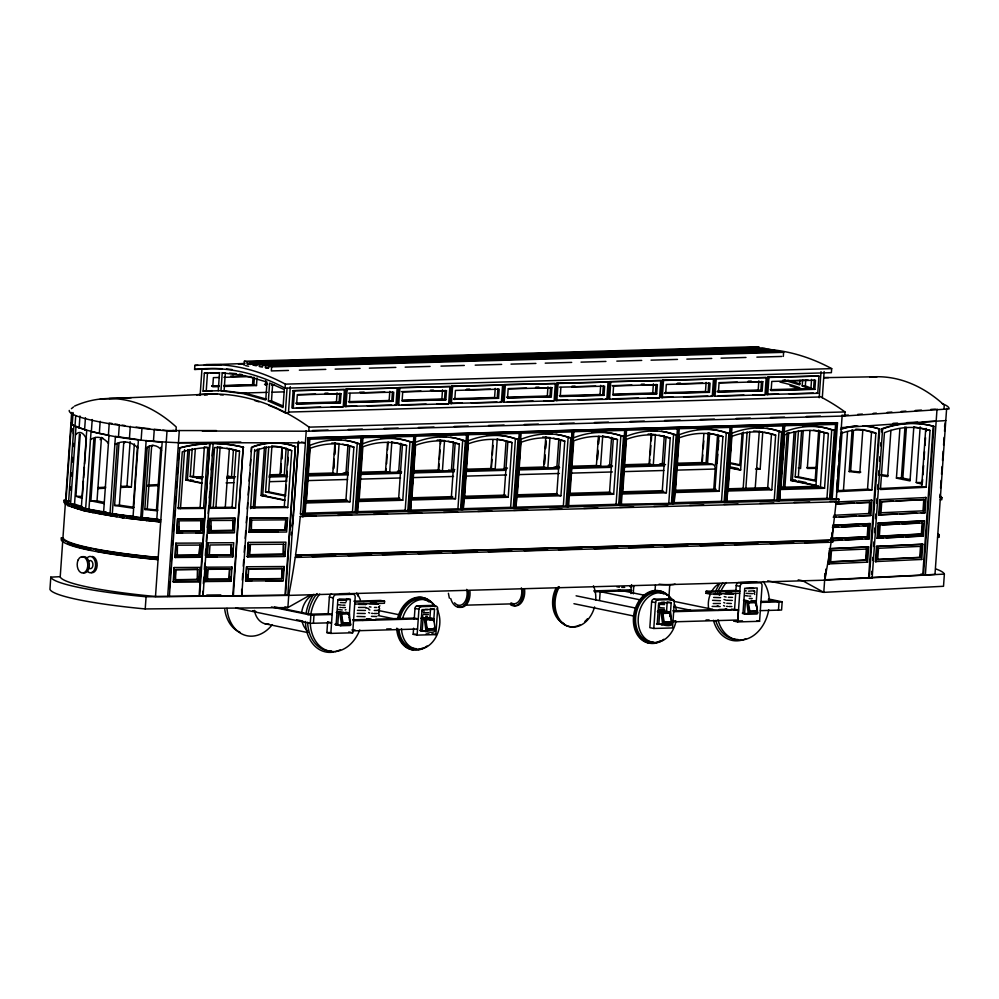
<?xml version="1.0" encoding="UTF-8"?>
<svg xmlns="http://www.w3.org/2000/svg" width="999" height="999" viewBox="0 0 999 999"><rect width="100%" height="100%" fill="white"/><g stroke="black" fill="none" stroke-linecap="round" stroke-linejoin="round"><path stroke-width="1.5" d="M349.762 622.102L349.213 622.989L342.357 622.976L341.159 614.397L342.245 613.985L341.596 614.885L343.007 622.789L349.862 622.789L350.399 621.778M748.463 603.408L749.013 602.522L755.868 602.522L757.279 610.426L756.618 611.326L749.874 611.301L748.476 603.533L747.826 603.721L749.225 611.5L756.605 610.876M60.127 576.673L50.799 577.147L49.95 589.323A121.391 13.949 4 0 0 145.217 608.94L287.887 607.579L310.602 594.78M61.389 537.849A121.391 13.949 4 0 0 156.668 557.467L158.229 557.43A121.391 13.949 4 0 1 62.949 537.812L61.389 537.849L61.251 539.885A121.391 13.949 4 0 0 156.518 559.502L158.079 559.452A121.391 13.949 4 0 1 134.515 556.942M64.011 500.299L68.057 503.596L72.203 505.332L92.42 510.651L122.515 515.696L160.851 519.88A121.391 13.949 4 0 1 65.572 500.249L64.011 500.299L63.874 502.335L67.92 505.631L84.303 510.914L122.377 517.732L160.714 521.903A121.391 13.949 4 0 1 126.798 518.069M65.185 503.946L65.322 501.91M71.666 412.462L70.929 423.126L72.228 424.737L86.726 430.469L81.331 507.604L83.716 507.617M62.7 541.383L60.215 576.873A121.391 13.949 4 0 0 155.494 596.503L167.745 596.453M62.949 537.812L65.434 502.285M65.572 500.249L70.966 423.114M65.996 500.761L71.391 423.638L73.914 425.736L68.519 502.872L65.996 500.761L69.418 500.974M72.228 424.737L73.089 412.55M67.92 505.631L68.057 503.596M70.18 490.084L70.392 486.975M71.154 476.098L71.379 472.989M72.14 462.1L72.465 457.442M73.227 446.553L73.439 443.444M75.712 415.759L74.975 426.423C108.029 437.874 143.731 441.271 178.496 442.707M81.331 507.604L70.592 503.958L75.986 426.823M72.053 507.367L72.203 505.332M79.108 428.159L79.957 415.971M82.318 506.73L74.538 504.095L79.433 434.128M81.743 498.226L75.912 496.241L80.232 434.39M77.535 509.14L77.685 507.105M84.59 429.932L85.439 417.744M83.404 481.006L82.33 496.466L75.912 496.241M83.616 477.909L84.378 467.082M84.59 463.998L86.438 437.699M84.303 510.914L84.453 508.891M85.652 508.741L91.046 431.605L108.991 435.302L103.596 512.437L85.652 508.741L106.418 512.287L103.596 512.437M91.359 431.705L92.208 419.53M88.973 508.716L93.869 438.748M104.171 503.596L90.884 500.874L95.317 437.462M92.27 512.687L92.42 510.651M99.326 433.479L100.175 421.303M103.434 502.235L97.028 500.824L101.461 437.412M101.349 514.423L101.498 512.4M108.404 435.214L109.253 423.039L112.138 423.526M110.027 513.511L115.422 436.388L138.436 439.685L133.042 516.82L110.027 513.511L134.378 516.595L133.042 516.82M111.426 516.108L111.563 514.085M112.338 513.349L117.233 443.381M118.481 436.9L119.331 424.725M137.487 446.353L133.167 508.216L114.598 505.482L118.931 443.618M114.598 505.482L119.38 505.132L123.814 441.733M122.377 517.732L122.515 515.696M129.433 438.524L130.282 426.336M120.916 486.438L126.998 486.138L130.107 441.595M120.717 487.462L131.369 486.938L134.365 443.918M134.078 519.255L134.216 517.22M141.134 440.047L141.983 427.859M140.759 517.744L146.154 440.609L162.163 442.332L156.781 519.468L140.759 517.744L157.78 519.068L156.781 519.468M142.308 517.42L147.203 447.452M160.839 447.34L156.406 510.751L144.818 509.502L149.251 446.103M146.378 520.666L146.528 518.631M144.818 509.502L147.24 508.991L151.673 445.579M153.434 441.458L154.283 429.283L159.952 429.845M145.217 608.94L146.079 596.765A121.391 13.949 4 0 1 50.799 577.147M156.518 559.502L156.668 557.467M159.141 521.953L159.291 519.917M155.494 596.503L167.045 430.569L216.458 430.569M69.256 410.427A118.257 13.586 4 0 0 169.505 431.068L175.961 431.044L176.236 426.985A198.701 128.446 88.4 0 0 74.613 406.056M179.308 430.532L167.695 596.453L287.824 595.204L298.576 441.458M169.343 588.573L169.78 582.392M170.317 574.662L170.754 568.481M171.291 560.751L171.728 554.557M172.377 545.292L172.702 540.646M173.339 531.368L173.776 525.187M174.313 517.457L174.75 511.276M175.287 503.546L175.724 497.365M176.373 488.086L176.798 481.905M177.347 474.163L177.772 467.982M178.322 460.252L178.746 454.07M169.38 596.44L179.758 448.027A186.913 152.148 -76.7 0 1 206.656 443.806M173.189 581.743L174.176 567.532L200.012 567.407L199.026 581.618L173.189 581.743L199.026 581.618M174.887 557.38L175.886 543.169L201.723 543.044L200.724 557.255L174.887 557.38L200.724 557.255M176.598 533.029L177.585 518.818L203.421 518.693L202.435 532.892L176.598 533.029L182.542 532.966M173.764 581.88L174.176 567.532M175.474 557.517L175.886 543.169M177.173 533.154L177.585 518.818M175.312 575.337L175.724 569.542L197.615 569.318L197.477 579.595L175.587 579.832L175.724 569.542M200.886 530.881L201.024 520.604L200.886 530.881L178.996 531.118L178.721 526.623M180.494 508.616L184.615 449.687M178.996 531.118L179.133 520.829L201.598 520.741M202.06 483.354L185.764 479.995L187.924 449.562M205.482 369.118L194.593 369.43L194.867 365.372L244.817 363.461M189.51 449.525L187.387 479.97L202.173 483.017M201.636 478.783L190.247 476.436L192.22 448.676M201.91 478.109L193.369 476.348L195.342 448.588M200.125 395.429L201.948 369.243L210.652 368.681A345.267 223.202 88.4 0 1 222.165 368.743M212.238 390.646L203.097 391.171L204.345 373.176L219.593 372.689M206.219 391.084L207.505 372.677M205.507 447.04L207.804 447.589L203.559 508.404L200.1 507.579L204.358 446.765M197.477 579.595L197.615 569.318M199.188 555.244L199.9 545.092L199.188 555.244L177.298 555.469L177.422 545.179L199.9 545.092M198.451 581.48L198.739 577.21M200.349 554.27L200.749 548.588M202.248 527.072L202.747 519.967M199.113 595.991L209.778 443.544L199.688 596.128M202.809 591.283L203.059 596.091L213.137 443.519M203.346 583.516L203.784 577.285M204.333 569.505L204.77 563.286M205.307 555.506L205.744 549.288M206.293 541.508L206.718 535.289M207.268 527.509L207.705 521.291M208.242 513.511L208.791 505.731M209.328 497.952L209.765 491.733M210.314 483.953L210.752 477.734M211.288 469.955L211.726 463.736M212.275 455.956L212.7 449.737M218.257 390.784L219.518 372.789L210.364 372.739M205.182 581.406L206.169 567.195L232.005 567.07L231.019 581.281L205.182 581.406L231.019 581.281M206.88 557.042L207.879 542.844L233.716 542.719L232.717 556.918L206.88 557.042L217.282 556.942M208.591 532.692L209.578 518.481L234.84 518.219L234.428 532.567L208.591 532.692L234.428 532.567M205.757 581.543L206.169 567.195M207.467 557.18L207.879 542.844M209.166 532.829L209.578 518.481M207.305 575.012L207.717 569.205L229.608 568.98L229.47 579.27L207.005 579.358L229.47 579.27M232.879 530.556L233.017 520.267L232.879 530.556L210.989 530.781L210.714 526.298M207.58 579.495L207.717 569.205M210.989 530.781L211.126 520.491L233.591 520.404M220.966 390.834L222.228 372.839L225.349 372.752L224.088 390.746L220.966 390.834L243.594 393.693L265.746 400.025L267.008 382.03L244.855 375.699L222.228 372.839M213.237 507.504L217.457 447.115M215.896 507.792L220.13 447.14M225.262 507.529L229.395 448.439M233.441 449.525L231.531 476.86L227.347 475.999M236.064 450.424L239.523 451.236L235.552 508.066L232.093 507.255L236.064 450.424A150.037 122.14 -76.7 0 0 226.785 448.264M228.896 579.133L229.608 568.98M231.181 554.907L231.306 544.617L231.181 554.907L209.291 555.132L210.002 544.992L231.893 544.755M244.093 365.322L244.38 361.263L756.368 346.728L759.377 347.34L247.39 361.875L244.38 361.263M230.432 581.143L230.732 576.885M231.231 569.78L232.005 567.07M232.742 548.264L232.717 556.918M234.241 526.748L234.84 518.219M256.493 364.348L247.252 363.911L247.39 361.875M232.792 595.641L243.169 447.227A186.913 152.148 -76.7 0 0 216.82 443.556M233.366 595.779L243.169 447.227M250.274 364.535L250.412 362.5L762.399 347.964L765.409 348.589L765.271 350.612M256.443 363.748L259.565 364.385L771.553 349.85L768.431 349.213L256.443 363.748L256.306 365.771L253.284 365.147L253.434 363.124L250.412 362.5M257.03 377.922L256.493 385.527L252.535 384.715L253.072 377.098M254.395 377.372L253.858 384.99L223.689 385.839M241.646 589.373L241.783 595.691L251.586 447.127L251.261 451.773M242.295 580.094L242.72 573.913M243.257 566.171L243.694 559.989M244.231 552.26L244.668 546.078M245.205 538.349L245.754 530.619M246.291 522.889L246.728 516.708M247.265 508.978L247.69 502.784M248.239 495.054L248.776 487.325M249.213 481.143L249.75 473.414M250.287 465.684L250.724 459.503M262.575 365.01L265.597 365.634L777.584 351.099L774.562 350.474L262.575 365.01L262.437 367.033L259.428 366.421L259.565 364.385M245.592 580.981L246.591 566.77L284.203 566.533L283.216 580.731L245.592 580.981L251.76 580.918M247.29 556.63L248.289 542.42L285.914 542.17L284.915 556.381L247.29 556.63L284.915 556.381M249.001 532.267L249.987 518.056L287.612 517.819L286.626 532.017L249.001 532.267L278.321 531.967M250.574 508.628L254.708 449.538M246.166 581.118L246.591 566.77M247.877 556.768L248.289 542.42M249.575 532.405L249.987 518.056M282.38 568.581L248.127 568.793L282.38 568.581L281.668 578.721L248.002 579.07L247.727 574.587M249.226 553.134L249.725 545.879M251.236 524.425L251.536 520.079L285.789 519.855L285.077 530.007L251.398 530.357L251.536 520.079M248.002 579.07L248.701 568.931M283.379 554.37L283.504 544.08L283.379 554.37L249.7 554.72L250.412 544.567M253.296 507.892L257.417 449.063M254.857 507.854L258.978 449.013M783.328 356.393L783.616 352.335L780.594 351.71L268.619 366.246L268.469 368.281L265.459 367.657L265.597 365.634M265.472 385.277L265.796 380.706M284.79 500.399L261.076 495.504L264.473 446.79M268.356 401.049L269.618 383.054L284.29 389.573L283.042 407.567L268.356 401.049L271.478 400.961L283.404 406.106M268.619 366.246L271.628 366.87L271.341 370.929L288.461 370.442M284.865 500.049L262.687 495.479L266.096 446.765M271.478 400.961L272.627 384.465M285.477 496.053L265.559 491.945L268.731 447.215M285.751 495.379L268.681 491.858L271.965 445.579M286.164 448.027L284.253 475.362L280.07 474.5L281.98 447.165M280.607 473.139L281.268 463.811M281.593 459.14L282.242 449.812M280.731 472.989L281.169 466.77M281.706 459.003L282.255 451.236M290.284 386.7L288.461 412.812L285.339 412.899L287.05 388.324M288.261 449.875L291.72 450.699L287.749 507.529L284.29 506.705L288.261 449.875A64.011 52.11 -76.7 0 0 279.37 446.928M285.589 494.505L286.238 485.252M286.563 480.619L287.2 471.366M287.637 465.197L288.174 457.48M293.132 390.671L291.92 407.929L293.244 408.191L343.231 406.78L344.43 389.523L293.132 390.671L344.43 389.523M281.668 578.721L281.805 568.443M285.077 530.007L285.789 519.855M293.244 408.191L294.443 390.946M283.229 572.077L284.203 566.533M284.34 556.243L284.64 551.985M286.238 529.045L286.638 523.364M284.99 595.092L295.367 446.678A88.586 72.115 -76.7 0 0 273.763 442.844M285.564 595.229L295.367 446.678M298.426 441.508L293.294 515.009A590.234 381.568 88.4 0 1 292.17 525.711M295.554 555.107L832.766 540.159L832.617 542.195L296.715 557.405L296.865 555.369L295.554 555.107L296.328 549.662A589.31 380.969 88.4 0 0 300.274 516.446L315.846 515.996M300.274 516.446L838.785 501.76L838.973 499.225L303.059 514.448L300.424 513.898L306.243 430.681M831.018 498.988L836.238 424.4L835.576 424.263L830.369 498.851L832.192 498.963L837.512 422.839L836.862 422.702L308.092 437.712L302.772 513.836L304.608 513.936L309.815 439.348L309.166 439.21L361.763 437.862L356.543 512.462L357.717 512.425L362.937 437.837L362.275 437.699L414.485 436.376L409.265 510.964L410.439 510.926L415.646 436.338L414.997 436.201L467.207 434.877L461.988 509.465L463.161 509.44L468.369 434.84L467.719 434.702L519.917 433.379L514.71 507.967L515.884 507.942L521.091 433.341M202.322 431.044L308.778 431.206L309.053 427.147A345.267 223.202 88.4 0 0 196.628 394.88M302.884 516.982L303.059 514.448M303.434 513.973L308.753 437.849L308.092 437.712M304.595 504.47L303.946 513.798L304.608 513.936M305.244 495.154L305.569 490.484M306.231 481.168L306.556 476.498M307.205 467.182L307.53 462.512M308.179 453.196L308.504 448.526M300.424 513.898L305.12 513.761L309.902 445.342A116.895 88.174 -78.4 0 1 359.89 443.918L355.107 512.35L356.543 512.462M327.622 621.94L331.581 622.752L310.289 623.351L310.864 615.109L271.403 606.98M313.411 623.264L313.998 615.022L274.525 606.893M324.625 393.831L341.021 393.668L340.384 402.809L336.438 401.998L337.075 392.857M339.098 443.494L336.975 473.876L332.792 473.014L334.915 442.632M333.554 468.531L334.203 459.203M334.528 454.533L335.177 445.204M333.666 468.381L334.215 460.614M334.653 454.395L335.189 446.628M339.71 393.406L339.073 402.535L296.84 403.733M340.509 593.718L349.101 593.468L353.059 594.28A3.072 2.323 -78.4 0 1 355.182 597.265L352.697 632.779L330.831 633.403L326.885 632.592L327.635 621.778M328.172 614.06L329.358 597.065A3.072 2.323 -78.4 0 1 331.618 593.993M344.643 406.431L345.854 389.173L397.152 388.024L395.941 405.282L344.643 406.431L356.755 406.081M345.954 406.705L347.165 389.448L345.854 389.173M330.831 633.403L333.316 597.889A3.072 2.323 -78.4 0 1 335.876 594.78L353.059 594.28M350.012 393.419L349.363 402.547L393.107 401.311L393.743 392.182L348.688 393.144M347.977 444.755L345.954 473.613L343.169 473.039M349.7 446.203L345.879 500.886L350.05 501.748L353.883 447.065L349.7 446.203A108.978 82.193 -78.4 0 0 342.657 444.305M337.724 625.124L338.586 612.949L347.952 612.687M346.191 601.598L346.403 598.613M355.107 512.35L352.472 511.8L357.255 443.381A116.895 88.174 -78.4 0 0 345.13 440.247M355.881 512.325L361.101 437.737L361.763 437.862M349.101 617.332L350.362 599.425L347.727 598.888M357.167 510.739L357.492 506.081M358.142 496.753L358.579 490.534M359.116 482.767L359.553 476.548M360.102 468.781L360.539 462.562M361.188 453.234L361.513 448.576M393.107 401.311L389.16 400.499L389.797 391.358M391.82 441.995L389.697 472.377L385.514 471.516L387.537 442.657M385.951 471.703L386.163 468.593M386.613 463.773L387.137 454.595M387.587 449.787L388.136 442.02M392.432 391.908L391.795 401.036L349.563 402.235M398.564 387.674L397.365 404.932L398.676 405.207L448.663 403.783L449.875 386.526L398.564 387.674L449.875 386.526M353.871 601.186L380.619 600.424L384.578 601.236L384.428 603.271L354.707 604.12M398.676 405.207L399.887 387.949M398.676 472.115L400.699 443.256M402.422 444.705L398.601 499.388L402.772 500.249L406.593 445.566L402.422 444.705A108.978 82.193 -78.4 0 0 391.783 442.17M462.5 509.303L460.551 509.353L465.334 440.934A116.895 88.174 -78.4 0 0 415.347 442.345L410.564 510.776L407.829 510.851L405.194 510.314L409.977 441.883A116.895 88.174 -78.4 0 0 390.921 438.012M407.829 510.851L412.612 442.42L409.977 441.883M410.102 506.131L410.427 501.473M411.076 492.145L411.413 487.487M412.063 478.159L412.5 471.94M413.037 464.173L413.474 457.954M414.123 448.638L414.448 443.968M414.235 619.08L414.985 608.428A2.56 1.936 -78.4 0 1 417.107 605.831L431.955 605.419L435.901 606.231A2.56 1.936 -78.4 0 1 437.674 608.716L435.864 634.59L417.12 635.127L413.174 634.303L413.598 628.221M417.12 635.127L418.931 609.24A2.56 1.936 -78.4 0 1 421.066 606.655L435.901 606.231M422.177 630.943L423.027 618.768L432.405 618.506M431.58 390.796L446.466 390.684L445.829 399.812L441.87 399.001L442.52 389.86M444.543 440.497L442.42 470.879L438.236 470.017L440.359 439.635M438.661 470.204L439.098 463.986M439.423 459.315L440.084 449.987M440.522 443.768L440.859 440.522M445.154 390.409L444.505 399.538L402.285 400.736M429.82 619.155L430.569 608.491M433.666 621.49L434.515 609.303L431.88 608.766M450.087 403.434L451.286 386.188L502.597 385.04L501.386 402.285L450.087 403.434L462.2 403.097M451.398 403.708L452.609 386.451L451.286 386.188M454.807 399.563L455.444 390.422L499.188 389.185L498.551 398.314L453.496 399.288L497.227 398.052L497.877 388.911M453.421 441.77L451.398 470.616L448.613 470.042M455.144 443.219L451.311 497.889L455.494 498.751L459.315 444.08L455.144 443.219A108.978 82.193 -78.4 0 0 448.089 441.308M460.551 509.353L457.917 508.816L462.699 440.384A116.895 88.174 -78.4 0 0 450.574 437.262M463.037 501.523L463.474 495.317M464.023 487.537L464.46 481.331M464.997 473.551L465.434 467.345M466.083 458.017L466.408 453.359M467.057 444.031L467.395 439.373M463.274 509.278L468.069 440.846A116.895 88.174 -78.4 0 1 518.056 439.435L513.261 507.854L515.996 507.779L520.791 439.348A116.895 88.174 -78.4 0 1 570.779 437.937L565.983 506.356L567.432 506.468L568.606 506.443L573.813 431.843L573.151 431.705L572.939 434.815M498.551 398.314L494.592 397.502L495.242 388.374M497.265 438.998L495.142 469.38L490.959 468.519L492.969 439.66M491.383 468.706L492.045 459.378M492.37 454.707L493.019 445.379M504.008 384.69L502.809 401.935L504.12 402.21L554.108 400.786L555.319 383.541L504.008 384.69L555.319 383.541M504.12 402.21L505.332 384.952M504.12 469.13L506.031 441.783M507.867 441.72L504.033 496.391L508.216 497.252L512.037 442.582L507.867 441.72A108.978 82.193 -78.4 0 0 497.227 439.173M513.261 507.854L510.639 507.317L515.422 438.886A116.895 88.174 -78.4 0 0 496.353 435.027M515.984 496.928L516.308 492.257M516.958 482.942L517.395 476.723M517.932 468.956L518.369 462.737M519.018 453.409L519.355 448.751M520.004 439.423L520.329 434.765M535.514 387.849L551.91 387.687L551.273 396.815L547.315 396.004L547.952 386.875M549.987 437.512L547.852 467.882L543.681 467.02L545.804 436.65M544.33 464.098L544.979 454.77M545.417 448.551L545.953 440.771M544.455 463.948L544.992 456.181M545.541 448.414L545.966 442.195M550.586 387.412L549.949 396.553L507.717 397.752M555.531 400.437L556.73 383.191L608.041 382.043L606.83 399.3L555.531 400.437L567.644 400.099M556.843 400.711L558.054 383.466L556.73 383.191M560.889 387.437L560.252 396.566L603.995 395.329L604.632 386.188L559.577 387.162M558.853 438.773L556.843 467.632L554.058 467.057M560.576 440.222L556.755 494.892L560.938 495.754L564.76 441.083L560.576 440.222A108.978 82.193 -78.4 0 0 553.533 438.311M565.983 506.356L563.349 505.819L568.144 437.387A116.895 88.174 -78.4 0 0 556.018 434.265M566.77 506.343L571.99 431.743L572.639 431.88L567.432 506.468M568.606 506.443L567.944 506.306L568.269 501.648M568.918 492.32L569.243 487.662M569.892 478.334L570.229 473.676M570.879 464.348L571.316 458.129M571.965 448.801L572.29 444.143M603.995 395.329L600.037 394.505L600.674 385.377M602.709 436.014L600.574 466.383L596.403 465.522L598.413 436.663M597.265 459.49L597.914 450.162M598.351 443.943L598.901 436.163M597.39 459.34L597.926 451.573M598.476 443.806L598.913 437.587M603.309 385.914L602.672 395.055L560.439 396.253M609.452 381.693L608.254 398.951L609.565 399.213L659.552 397.802L660.764 380.544L609.452 381.693L660.764 380.544M609.565 399.213L610.776 381.968M631.905 385.102L612.3 385.664L613.611 385.939L612.974 395.067L656.718 393.831L657.354 384.69L642.457 384.802M599.562 600.337L600.174 591.633L640.933 600.024M609.565 466.133L611.575 437.275M613.299 438.723L609.477 493.406L613.661 494.255L617.482 439.585L613.299 438.723A108.978 82.193 -78.4 0 0 602.672 436.176M673.388 503.309L616.071 504.32L620.866 435.901A116.895 88.174 -78.4 0 0 601.798 432.03M618.706 504.87L623.501 436.438L620.866 435.901M620.154 504.982L625.362 430.382L624.712 430.244L619.492 504.845L620.154 504.982L621.316 504.945L626.535 430.344L625.874 430.219L678.084 428.883L672.876 503.484L674.038 503.446L679.258 428.858L678.596 428.721L730.806 427.385L725.599 501.985L726.76 501.948L731.98 427.36M621.316 495.479L620.666 504.807L621.316 504.945M621.853 487.712L622.29 481.493M622.839 473.726L623.276 467.507M623.925 458.191L624.25 453.521M624.899 444.205L625.224 439.535M656.718 393.831L652.759 393.007L653.396 383.878M655.419 434.515L653.296 464.885L649.125 464.023L651.248 433.653M649.437 465.771L649.874 459.552M650.324 454.745L650.861 445.554M651.311 440.759L651.735 434.54M656.031 384.415L655.394 393.556L613.161 394.755M660.976 397.452L662.175 380.194L713.486 379.046L712.275 396.303L660.976 397.452L673.089 397.103M662.287 397.714L663.498 380.469L662.175 380.194M665.696 393.569L666.333 384.44L710.077 383.191L709.44 392.332L664.372 393.306L708.116 392.058L708.753 382.929M651.635 601.785L649.825 627.659L653.783 628.471L672.527 627.946L674.337 602.06A2.56 1.936 -78.4 0 0 672.552 599.575L668.606 598.763L653.771 599.188A2.56 1.936 -78.4 0 0 651.635 601.785L655.594 602.597A2.56 1.936 -78.4 0 1 657.717 599.999L672.552 599.575M664.298 435.776L662.287 464.635L659.49 464.06M654.994 591.146L655.431 585.064M666.021 437.225L662.2 491.908L666.383 492.769L670.204 438.086L666.021 437.225A108.978 82.193 -78.4 0 0 658.978 435.327M653.783 628.471L655.594 602.597M658.828 624.3L659.677 612.125L669.055 611.85M668.793 502.822L673.576 434.403A116.895 88.174 -78.4 0 0 661.45 431.268M671.428 503.371L676.211 434.94L673.576 434.403M673.813 497.09L674.15 492.432M674.8 483.104L675.237 476.898M675.774 469.118L676.211 462.912M676.86 453.583L677.185 448.926M677.834 439.597L678.171 434.94M666.47 612.499L667.22 601.848L671.178 602.659L670.217 616.358M674.163 503.284L678.945 434.865A116.895 88.174 -78.4 0 1 728.933 433.441L724.15 501.873L726.885 501.798L731.668 433.366A116.895 88.174 -78.4 0 1 781.655 431.943L776.872 500.374L778.308 500.487L779.482 500.449L784.702 425.861L784.04 425.724L783.716 430.382M668.831 598.364L669.78 584.665M709.44 392.332L705.481 391.521L706.118 382.38M708.141 433.017L706.018 463.399L701.847 462.537L703.858 433.678M702.272 462.724L702.821 454.945M703.259 448.726L703.796 440.946M707.479 463.773L709.652 433.141M714.897 378.696L713.686 395.954L715.009 396.228L764.997 394.805L766.208 377.547L714.897 378.696L766.208 377.547M715.009 396.228L716.221 378.971M739.697 593.256L709.977 594.093L706.018 593.281L706.168 591.258L735.888 590.409L739.847 591.221L710.114 592.07L706.168 591.258M715.421 464.96L717.582 434.528M713.761 489.722L715.209 469.031A4.096 2.647 88.4 0 0 712.849 464.435L707.579 463.349L676.423 464.235M718.743 435.726L714.922 490.409L719.105 491.271L722.926 436.588L718.743 435.726A108.978 82.193 -78.4 0 0 708.104 433.191M717.145 463.411L717.781 454.27M718.106 449.712L718.743 440.571M709.977 594.093L710.114 592.07M724.15 501.873L721.515 501.323L726.298 432.904A116.895 88.174 -78.4 0 0 707.242 429.033M726.76 492.495L727.197 486.276M727.734 478.509L728.171 472.29M728.82 462.962L729.145 458.304M729.794 448.976L730.132 444.318M730.781 434.99L731.106 430.332M742.095 433.104L739.822 465.509L729.869 463.449M743.306 432.105L740.609 470.154L728.758 467.707M734.502 610.302L735.689 593.306M735.901 590.222L736.226 585.589A3.072 2.323 -78.4 0 1 738.785 582.479L742.732 583.291L759.914 582.804A3.072 2.323 -78.4 0 1 762.05 585.776L759.565 621.303L737.699 621.927L733.741 621.116L742.494 620.866M743.106 489.36L747.115 432.08M745.766 489.647L749.787 432.105M731.418 609.14L738.461 609.865L737.749 620.017L672.951 621.853M737.699 621.927L740.184 586.401A3.072 2.323 -78.4 0 1 742.732 583.291M747.901 381.818L762.799 381.693L762.162 390.834L758.204 390.022L758.84 380.881M744.592 613.648L745.441 601.46L748.126 601.386M761.475 381.431L760.838 390.559L717.095 391.808M755.244 487.824L759.302 431.256M755.544 468.993L760.177 468.943L762.749 432.08M766.408 394.455L767.619 377.197L818.93 376.049L817.719 393.306L766.408 394.455L778.533 394.106M767.731 394.73L768.943 377.472L767.619 377.197M755.968 605.856L757.217 587.949L744.73 588.299L742.956 613.673L747.277 613.573M771.465 434.228L767.644 488.911L771.827 489.772L775.649 435.089L771.465 434.228A108.978 82.193 -78.4 0 0 764.422 432.33M776.872 500.374L774.237 499.825L779.02 431.406A116.895 88.174 -78.4 0 0 766.895 428.271M777.659 500.349L782.866 425.761L783.528 425.899L778.308 500.487M779.482 500.449L778.833 500.312L779.045 497.215M779.695 487.887L780.132 481.668M780.669 473.901L781.106 467.682M781.755 458.354L782.092 453.696M782.741 444.368L783.066 439.71M780.669 487.362L781.43 476.486M781.755 471.815L782.404 462.487M782.729 457.817L783.491 446.94M783.716 443.831L784.365 434.49M783.278 488.211L787.175 432.48M784.839 488.174L788.735 432.43M778.471 610.127L779.045 601.885L768.418 599.7M768.506 598.988L782.167 601.798L781.593 610.039L760.314 610.651M819.767 430.856L815.933 485.664L790.721 480.469L794.13 431.755M815.996 485.314L792.344 480.444L795.753 431.73M799.924 380.369L799.6 384.865L784.59 380.294M818.693 430.094L815.134 481.019L795.204 476.91L798.488 430.631M810.064 389.123L802.209 385.889L802.622 379.895M815.409 480.344L798.338 476.823L801.61 430.544M811.875 388.499L805.331 385.801L805.756 379.807M803.246 430.507L800.586 468.519L798.276 467.969M814.872 389.335L771.141 390.584L771.777 381.443L815.521 380.207L814.872 389.335L810.926 388.524L811.563 379.383M809.977 430.444L807.317 468.456L816.233 468.356M814.197 379.932L813.561 389.061L771.328 390.259M819.192 397.752L821.016 371.64M822.314 397.664L824.138 371.541M824.187 432.742L820.366 487.412L824.55 488.274L828.371 433.591L824.187 432.742A108.978 82.193 -78.4 0 0 813.548 430.194M838.973 499.225L826.96 498.339L831.742 429.907A116.895 88.174 -78.4 0 0 812.686 426.049M829.595 498.876L834.377 430.444L831.742 429.907M824.637 576.698L824.862 573.601M825.911 569.08L825.162 579.919L824.425 579.795L872.189 577.584L882.592 428.908A167.957 115.422 -79.7 0 1 933.903 426.361L923.501 575.037L871.465 577.459L872.189 577.584M831.967 492.607L831.53 498.826L832.192 498.963M832.617 483.291L833.054 477.072M833.703 467.757L834.028 463.099M834.689 453.771L835.014 449.113M835.664 439.797L836.101 433.578M836.638 425.811L836.862 422.702M829.332 550.224L828.371 563.923L867.594 562.137L868.655 546.915L829.445 548.701L868.655 546.915M829.108 564.048L830.169 548.826M830.743 540.709L830.956 537.662M831.68 537.075L831.967 532.892M832.304 538.611L833.091 527.447L868.718 525.674L867.944 536.838L831.58 538.473L867.944 536.838M836.638 490.596L837.399 479.632M837.612 476.648L838.373 465.659M838.698 461.138L839.46 450.274M839.672 447.177L840.446 436.151M836.338 498.688L842.157 415.459L848.376 415.047M837.961 490.771L842.082 431.755M819.392 396.228A345.267 223.202 88.4 0 1 845.004 411.938L844.717 415.996L308.778 431.206M843.431 490.621L847.552 431.605M862.849 429.47L859.827 472.764L849.187 471.578L852.11 429.82M849.187 471.578L850.661 471.004L853.471 430.806M836.75 490.684L867.532 489.16L871.503 432.33A95.38 65.534 -79.7 0 0 863.261 429.945M829.944 561.813L865.584 560.052L866.358 548.888L867.095 549.013L866.308 560.177L830.681 561.95L831.455 550.786L830.731 550.649L867.095 549.013M867.207 536.713L867.994 525.549L868.718 525.674M869.617 502.197L868.843 513.361L869.58 513.498L870.354 502.335L857.229 502.822M867.607 551.348L867.931 546.79M868.606 537.15L868.918 532.579M870.653 507.717L870.866 504.67M836.5 491.708L871.902 489.947L875.873 433.116L871.503 432.33M832.279 540.634L869.23 538.798L870.291 523.576L832.617 525.274M833.915 517.295L870.853 515.459L871.927 500.237L871.19 500.099M868.606 577.597L879.008 428.921A125.075 85.951 -79.7 0 0 864.61 426.036M869.342 577.734L879.744 429.046L879.008 428.921M871.677 574.363L871.89 571.266M872.651 560.414L872.876 557.317M873.626 546.478L873.95 541.833M874.6 532.542L874.924 527.897M875.574 518.606L875.898 513.961M876.66 503.121L876.985 498.464M877.634 489.173L877.959 484.527M878.608 475.237L878.933 470.591M879.582 461.301L879.907 456.655M880.668 445.816L880.881 442.719M881.642 431.868L881.855 428.771A167.957 115.422 -79.7 0 1 890.496 426.098M875.411 561.588L876.473 546.366L922.826 544.23L921.752 559.452L875.411 561.588L876.148 561.713L877.209 546.49L922.826 544.23M877.047 538.236L878.109 523.014L924.45 520.891L923.388 536.113L877.047 538.236L883.128 537.937M878.683 514.897L879.744 499.675L926.085 497.539L925.024 512.774L878.683 514.897L896.927 513.998M877.771 538.374L878.845 523.151L924.45 520.891M879.407 515.034L880.469 499.812L879.744 499.675M879.395 524.975L922.889 522.989L922.102 534.153L879.345 536.276L878.608 536.138L878.908 531.955M880.631 507.217L880.931 503.034M879.345 536.276L880.119 525.112M880.981 512.937L881.755 501.773L924.512 499.65L923.738 510.814L880.244 512.799M890.933 430.232L887.686 476.623L881.193 475.624M913.823 426.81L910.039 480.931L896.428 478.134L899.887 428.646M910.276 479.67L901.41 477.859L904.982 426.823M902.759 479.42L906.405 427.272M922.114 484.278L916.27 482.505L920.166 426.835M879.12 488.586L921.69 486.476L925.673 429.632A133.142 91.496 -79.7 0 0 914.572 427.16M922.614 479.433L922.402 482.529L916.27 482.505M922.939 474.8L923.588 465.522M924.013 459.328L924.562 451.598M924.987 445.417L925.536 437.687M925.961 431.493L926.185 428.409M876.985 559.477L919.742 557.367L920.516 546.203L921.253 546.328L920.466 557.492L877.709 559.615L878.496 548.451L877.759 548.314L921.253 546.328M878.608 536.138L921.378 534.015L922.152 522.852M924.512 499.65L923.788 499.512L923.001 510.676L923.738 510.814M921.553 551.71L922.089 544.093M905.931 536.813L922.651 535.976L922.864 532.929M924.612 508.066L924.924 503.496M930.032 430.432A133.142 91.496 -79.7 0 0 884.427 432.692L880.456 489.522L926.061 487.262L930.032 430.432L925.673 429.632M922.776 574.912L933.166 426.223A167.957 115.422 -79.7 0 0 896.265 424.812M937.025 409.016L925.374 574.949L934.989 574.363L946.64 408.429M841.682 415.372L844.717 415.996L943.98 409.24L944.267 405.182A198.701 128.446 88.4 0 0 869.804 377.085M939.934 497.227L940.146 494.155M940.583 488.024L941.12 480.357M941.545 474.225L942.082 466.558M942.507 460.427L943.156 451.223M943.58 445.079L944.117 437.412M944.542 431.281L945.141 422.802M937.986 533.641A121.391 13.949 4 0 1 939.285 535.252L939.147 537.287L937.586 537.325M940.608 496.091L941.92 497.702L941.77 499.737L940.209 499.775M936.188 569.068A121.391 13.949 4 0 1 944.367 574.1L943.518 586.276L823.788 592.357L767.719 580.819M765.197 349.2A345.267 223.202 88.4 0 1 831.692 368.631L831.368 372.677L285.027 388.186L285.352 384.14A345.267 223.202 88.4 0 0 205.894 364.56M664.148 602.235L661.55 602.335M831.455 539.897L832.229 534.453A589.31 380.969 88.4 0 0 836.175 501.223L838.785 501.76M301.498 556.93L295.267 557.105L294.405 562.837A589.31 380.969 88.4 0 1 288.736 595.392L287.887 607.579L284.852 606.955M379.857 605.794L378.334 607.305M670.816 621.653L671.503 620.953L670.104 613.174L662.899 613.386L664.11 621.965L670.966 621.965L671.503 620.953M670.654 621.952L663.461 622.152L662.05 614.248L662.699 613.349L669.055 613.174L669.805 613.898M71.404 408.678L73.539 406.93M371.253 619.33C366.183 619.63 377.859 620.891 374.95 619.655M754.62 590.759L748.526 591.171M754.133 593.344L754.932 592.045L753.783 590.909M378.484 610.227L379.645 608.841L378.908 607.292M365.085 616.683L356.993 616.42M378.271 613.274L379.42 611.875L378.334 610.164M752.172 587.986L749.487 588.111M718.406 610.352L712.324 609.914L712.974 609.702M340.959 615.209L341.608 615.022M347.852 613.998L349.425 614.797M341.945 622.19L342.582 622.002M342.857 623.176L343.506 622.989M349.213 622.989L349.762 622.802M433.042 620.304L433.866 620.616L433.042 619.642L426.698 619.805L425.399 620.903L426.71 628.721L433.653 628.808L434.84 627.597L433.554 628.821M425.412 621.028L426.698 619.805M429.795 619.892L432.942 619.63M426.386 628.009L427.035 627.822L426.049 620.841M427.31 628.995L434.303 628.621M662.699 613.349L663.348 613.161M662.062 614.385L662.712 614.185M668.955 613.174L669.705 612.986M670.267 616.945L669.867 614.16L670.516 613.96M663.036 621.366L663.686 621.166M663.96 622.352L664.61 622.152M670.317 622.152L670.853 621.977M747.826 603.721L749.113 602.509M748.463 602.697L755.356 602.335M755.631 603.508L756.28 603.309M748.8 610.714L749.45 610.514M749.725 611.688L750.374 611.5M756.618 610.489L757.267 610.302M755.981 611.513L756.618 611.326M422.939 617.744L427.197 618.181L426.086 617.869M363.186 620.404L357.167 619.88L358.117 619.692M742.294 613.174L747.614 614.26L748.301 613.673L746.765 601.735L745.441 601.46M428.409 614.572L423.226 614.397M664.61 609.627L659.44 609.465M345.204 609.977L345.966 609.627M720.604 597.652L713.648 597.427M720.391 600.699L712.549 600.312M745.828 600.536L745.179 600.749L748.563 601.298M341.496 614.198L348.501 613.811M631.056 589.835L630.119 590.009L631.593 590.421M194.593 369.43L205.582 368.619A345.267 223.202 88.4 0 1 285.027 388.186M203.097 391.171L219.855 390.684M204.47 395.104L207.38 394.892M857.704 414.41L862.374 414.086M873.263 413.349L876.373 413.136M887.249 412.4L891.92 412.075M901.248 411.451L905.918 411.126M915.246 410.489L921.478 410.077M930.806 409.44L935.476 409.115M841.295 427.647L936.175 421.191L922.302 421.878M943.98 409.24L949.05 408.941A118.257 13.586 4 0 0 942.282 403.658M936.125 421.191L945.791 420.604M664.56 604.595L659.79 604.358M664.323 607.991L658.89 607.642M345.716 602.722L340.384 602.547M624.725 587.375L621.753 587.387M345.379 607.554L342.42 607.567M377.197 610.439L374.238 610.451M376.985 613.486L374.026 613.498M752.547 593.656L746.141 593.344M376.773 616.533L371.441 616.358M732.542 597.377L728.383 597.315M752.21 598.488L749.238 598.501M732.329 600.424L726.997 600.249M731.905 606.518L728.945 606.53M896.428 478.134L901.41 477.859M893.031 423.339L897.651 423.101M906.905 422.639L917.681 422.115M98.114 487.574L105.707 487.2M147.864 485.102L158.641 484.565M97.914 488.598L105.519 488.211M147.615 486.126L158.391 485.589M834.977 502.072L871.927 500.237M837.087 503.821L854.133 502.972M881.031 501.635L893.243 501.023M896.303 500.874L923.788 499.512M836.275 504.02L870.354 502.335M833.94 515.272L869.58 513.498M833.178 517.157L836.263 517.007M839.335 516.858L856.268 516.008M859.352 515.859L870.853 515.459M899.962 513.848L916.682 513.011M921.253 512.787L925.024 512.774M833.341 525.412L870.291 523.576M838.548 527.01L832.354 527.31L833.091 527.447M841.658 526.848L858.69 526.011M863.348 525.774L867.994 525.549M882.442 524.825L899.25 523.988M902.297 523.838L919.105 523.001M833.091 540.422L842.319 539.959M845.404 539.81L862.337 538.973M865.409 538.823L869.23 538.798M886.163 537.787L902.896 536.962M923.501 575.037L925.424 574.949M944.367 574.1L824.637 580.182L288.736 595.392L146.079 596.765M100.325 399.038L217.457 393.768M109.066 398.539L131.244 397.664M207.804 447.589L206.356 447.639A150.037 122.14 -76.7 0 0 182.268 451.835L178.297 508.666L203.559 508.404M253.434 363.124L765.409 348.589M194.867 365.372L197.989 365.284M204.208 365.11L221.328 364.623M238.461 364.136L244.68 363.961M247.252 363.911L251.923 363.773M253.284 365.147L257.954 365.022M259.428 366.421L262.537 366.321M271.628 366.87L783.616 352.335M265.459 367.657L268.569 367.57M299.363 370.13L325.811 369.38M335.152 369.118L360.052 368.406M369.38 368.144L395.841 367.395M405.182 367.132L430.082 366.421M440.971 366.109L464.31 365.447M475.212 365.147L501.66 364.385M511.001 364.123L535.901 363.424M545.229 363.149L571.69 362.4M581.031 362.137L605.931 361.426M616.82 361.126L641.72 360.414M651.048 360.152L677.509 359.403M686.85 359.128L711.75 358.429M721.078 358.166L745.978 357.455M756.88 357.142L781.767 356.443M204.345 373.176L207.467 373.089M230.557 376.223L233.566 376.136M231.868 376.498L245.442 376.111M219.43 377.46L213.386 377.634L212.75 386.775L218.781 386.601M223.951 377.335L251.099 376.561M211.813 385.876L219.355 385.651M223.888 385.527L252.535 384.715M264.535 384.378L267.557 384.29M211.626 386.188L219.168 385.976M285.352 384.14L831.692 368.631M224.812 386.426L256.493 385.527M271.503 385.102L274.525 385.015M347.165 389.448L397.152 388.024M452.609 386.451L502.597 385.04M558.054 383.466L608.041 382.043M663.498 380.469L713.486 379.046M768.943 377.472L818.93 376.049M240.834 393.107L267.32 392.345M271.99 392.22L284.453 391.858M325.012 393.206L328.022 393.119M359.628 392.22L364.148 392.095M430.444 390.209L433.466 390.122M466.583 389.185L469.592 389.098M535.889 387.212L538.911 387.125M572.027 386.188L575.037 386.101M641.333 384.215L644.355 384.14M677.459 383.191L680.481 383.104M748.288 381.181L751.298 381.094M782.904 380.207L785.926 380.119M297.477 394.605L315.572 394.093M360.751 392.807L384.89 392.12M401.411 391.645L421.016 391.096M466.196 389.81L490.334 389.123M508.366 388.611L526.461 388.099M571.64 386.813L595.766 386.126M677.085 383.828L702.722 383.092M719.243 382.629L737.349 382.118M782.529 380.831L808.166 380.107M341.021 393.668L297.29 394.917L296.641 404.046L340.384 402.809M446.466 390.684L402.722 391.92L402.085 401.061L445.829 399.812M551.91 387.687L508.166 388.923L507.529 398.064L551.273 396.815M613.611 385.939L657.354 384.69M762.799 381.693L719.055 382.942L718.418 392.07L762.162 390.834M802.209 385.889L805.331 385.801M295.716 403.146L336.438 401.998M348.426 401.648L389.16 400.499M402.659 400.112L441.87 399.001M453.871 398.663L494.592 397.502M506.593 397.165L547.315 396.004M559.315 395.666L600.037 394.505M613.548 394.13L652.759 393.007M664.76 392.669L705.481 391.521M717.482 391.171L758.204 390.022M770.204 389.672L810.926 388.524M296.466 407.792L320.704 407.105M331.306 406.805L343.231 406.78M367.37 405.781L391.596 405.094M401.91 404.807L426.148 404.12M436.75 403.808L448.663 403.783M471.291 402.834L497.04 402.098M507.355 401.81L533.104 401.074M543.706 400.774L554.108 400.786M578.246 399.8L602.484 399.113M612.799 398.813L638.548 398.089M647.627 397.827L659.552 397.802M683.691 396.803L707.929 396.116M718.231 395.829L743.993 395.092M753.071 394.83L764.997 394.805M789.135 393.806L813.373 393.119M288.511 412.075L819.242 397.003M309.053 427.147L845.004 411.938M312.475 430.507L328.059 430.057M348.314 429.483L362.337 429.083M384.14 428.471L398.164 428.072M418.419 427.497L433.991 427.048M454.245 426.473L468.269 426.073M488.523 425.499L504.095 425.062M524.35 424.488L538.374 424.088M560.177 423.476L574.2 423.077M594.455 422.502L608.478 422.102M630.282 421.478L644.305 421.079M664.56 420.504L680.132 420.067M700.386 419.493L714.41 419.093M736.213 418.469L750.237 418.069M770.491 417.495L784.515 417.095M806.318 416.483L820.341 416.084M308.753 437.849L837.512 422.839M520.442 433.204L572.639 431.88M573.151 431.705L625.362 430.382M731.318 427.222L783.528 425.899M784.04 425.724L836.238 424.4M190.247 476.436L193.369 476.348M192.657 476.985L203.222 476.685M269.518 474.8L280.07 474.5M308.654 473.688L332.792 473.014M344.792 472.664L347.802 472.577M359.877 472.24L385.514 471.516M397.515 471.166L400.524 471.091M412.599 470.741L438.236 470.017M451.735 469.63L454.757 469.542M465.322 469.243L490.959 468.519M504.458 468.131L507.48 468.044M519.542 467.707L543.681 467.02M555.681 466.683L558.691 466.595M570.754 466.258L596.403 465.522M608.391 465.184L611.413 465.097M623.476 464.76L649.125 464.023M661.113 463.686L664.135 463.598M676.198 463.261L701.847 462.537M196.641 477.859L202.872 477.672M227.01 476.998L235.589 476.748M269.168 475.799L286.988 475.287M308.316 474.687L347.739 473.563M359.528 473.226L401.698 472.028M413.174 471.703L454.408 470.541M466.133 470.204L506.63 469.055M519.093 468.706L559.602 467.544M570.417 467.245L612.574 466.046M623.139 465.746L665.521 464.547M226.835 478.234L234.628 478.009M268.893 477.035L287.587 476.511M307.842 475.936L348.339 474.787M360.801 474.425L401.298 473.276M413.761 472.927L454.27 471.778M466.733 471.416L505.669 470.317M519.692 469.917L558.641 468.818M571.103 468.456L611.6 467.307M624.063 466.958L664.56 465.809M677.022 465.447L712.849 464.435M185.764 479.995L188.262 479.932M226.074 482.917L233.853 482.704M269.68 481.68L286.825 481.193M307.068 480.619L347.577 479.47M360.04 479.12L400.537 477.972M412.999 477.609L453.496 476.461M464.41 476.161L506.468 474.962M517.37 474.65L559.428 473.464M570.329 473.151L612.387 471.953M623.301 471.64L663.798 470.492M676.261 470.142L715.209 469.031M265.559 491.945L268.681 491.858M795.204 476.91L798.338 476.823M261.076 495.504L266.071 495.367M790.721 480.469L795.728 480.332M262.687 495.479L265.809 495.392M792.344 480.444L795.466 480.357M306.206 500.774L346.703 499.625M359.165 499.275L399.675 498.126M410.577 497.814L452.634 496.615M463.536 496.303L505.606 495.117M516.508 494.805L557.005 493.656M569.467 493.306L609.964 492.157M622.427 491.795L662.936 490.646M675.399 490.297L715.896 489.148M728.358 488.786L768.855 487.637M781.318 487.287L818.705 486.226A4.096 2.647 88.4 0 0 816.757 487.025M306.656 501.998L347.302 500.849M357.867 500.549L400.274 499.338M410.589 499.05L451.673 497.877M463.311 497.552L506.193 496.328M517.095 496.028L557.604 494.867M570.067 494.517L612.125 493.319M621.465 493.056L663.523 491.87M674.2 491.558L716.495 490.359M727.397 490.047L769.455 488.861M780.356 488.548L822.414 487.35M350.05 501.748L306.318 502.984L310.14 448.314A108.978 82.193 -78.4 0 1 353.883 447.065M402.772 500.249L359.041 501.486L362.862 446.815A108.978 82.193 -78.4 0 1 406.593 445.566M455.494 498.751L411.763 499.987L415.584 445.317A108.978 82.193 -78.4 0 1 459.315 444.08M508.216 497.252L464.485 498.501L468.306 443.818A108.978 82.193 -78.4 0 1 512.037 442.582M560.938 495.754L517.195 497.002L521.028 442.32A108.978 82.193 -78.4 0 1 564.76 441.083M613.661 494.255L569.917 495.504L573.751 440.821A108.978 82.193 -78.4 0 1 617.482 439.585M666.383 492.769L622.639 494.006L626.46 439.323A108.978 82.193 -78.4 0 1 670.204 438.086M719.105 491.271L675.361 492.507L679.183 437.837A108.978 82.193 -78.4 0 1 722.926 436.588M771.827 489.772L728.084 491.008L731.905 436.338A108.978 82.193 -78.4 0 1 775.649 435.089M824.55 488.274L780.806 489.51L784.627 434.84A108.978 82.193 -78.4 0 1 828.371 433.591M352.472 511.8L302.485 513.224L305.12 513.761M356.718 511.688L405.194 510.314M457.917 508.816L407.929 510.227L410.564 510.776M463.673 508.653L510.639 507.317M563.349 505.819L513.361 507.242L515.996 507.779M567.607 505.694L616.071 504.32M674.562 502.659L721.515 501.323M774.237 499.825L724.25 501.248L726.885 501.798M778.483 499.712L826.96 498.339M357.842 512.275L357.055 512.287L357.717 512.425M567.944 506.306L568.718 506.281M778.833 500.312L779.607 500.299L784.39 431.868A116.895 88.174 -78.4 0 1 834.377 430.444M940.359 497.752L941.92 497.702M337.662 515.384L351.673 514.985M373.489 514.36L387.512 513.961M407.767 513.386L421.778 512.986M443.593 512.375L457.617 511.975M477.872 511.401L491.883 511.001M513.698 510.377L527.722 509.989M549.525 509.365L561.987 509.015M583.803 508.391L597.827 507.992M619.63 507.38L633.653 506.98M653.908 506.406L667.919 506.006M689.735 505.382L703.758 504.982M724.013 504.408L738.024 504.008M759.839 503.396L773.863 502.997M794.105 502.422L809.689 501.973M829.944 501.398L836.175 501.223M937.724 535.302L939.285 535.252M296.865 555.369L832.766 540.159M312.4 556.618L335.764 555.956M348.226 555.606L371.603 554.932M382.505 554.632L405.869 553.97M418.331 553.608L441.708 552.947M452.609 552.634L477.534 551.935M488.436 551.623L511.813 550.961M524.275 550.599L547.639 549.937M558.541 549.625L581.905 548.963M594.368 548.613L617.744 547.952M628.646 547.639L653.571 546.928M664.472 546.628L687.849 545.953M700.311 545.604L723.676 544.942M734.577 544.63L757.954 543.968M770.416 543.618L793.78 542.957M804.682 542.644L828.046 541.982M740.222 582.442L755.968 581.992A3.072 2.323 -78.4 0 1 756.842 582.192M593.681 590.896L630.706 589.835M594.542 591.795L631.568 590.746M350.362 599.425L337.862 599.787L336.089 625.149L350.624 625.274L349.275 612.949L345.654 612.212M354.845 602.085L384.578 601.236M706.018 593.281L710.476 593.156M464.036 605.219L514.198 603.796M743.518 600.436L746.191 600.362M434.515 609.303L422.015 609.665L420.529 630.968L424.85 630.869M671.178 602.659L658.678 603.009L657.192 624.325L661.513 624.225M750.798 601.311L754.819 601.198M310.04 614.21L328.196 613.686L332.155 614.497L310.864 615.109M336.276 612.474L349.275 612.949M746.765 601.735L756.131 601.473L757.729 612.936L757.092 614.01L747.714 614.273M761.475 601.46L775.099 601.073M760.888 602.397L782.167 601.798M352.597 619.817L371.104 619.293M375.674 619.168L414.31 618.069L418.256 618.881L353.459 620.729M657.754 611.088L664.447 610.901L670.366 612.125L671.952 623.426C671.278 628.483 659.64 623.376 656.53 623.826M672.789 610.801L712.911 609.665M719.08 609.49L726.785 609.265M673.663 611.7L738.461 609.865M420.716 618.294L433.716 618.768L435.302 630.069C434.553 635.064 423.014 630.069 419.867 630.469M657.379 611.65L670.366 612.125M334.915 624.263L337.687 624.188M339.897 613.224L341.483 624.512L350.849 624.25M748.351 613.036L757.717 612.762M335.427 624.65L340.746 625.749L350.125 625.486M351.885 629.969L354.97 629.882M386.675 628.983L391.071 628.858M672.077 620.953L675.174 620.866M706.018 619.992L709.115 619.904M352.747 630.869L417.545 629.033M326.885 632.592L329.795 632.504M424.35 619.043L425.924 630.332L435.302 630.069M661.001 612.387L662.587 623.688L671.952 623.426M664.123 624.125L669.68 623.975M413.174 634.303L416.059 634.228M426.148 633.94L429.033 633.853M877.097 376.735L823.95 377.672L828.521 377.597M240.859 442.058L178.446 442.707L305.394 442.857L301.311 442.02M806.842 467.607L817.232 467.495M177.81 507.817L200.1 507.579M209.802 507.48L232.093 507.255M250.337 507.067L284.29 506.705M235.552 508.066L210.29 508.329L214.548 447.515L215.984 447.54A150.037 122.14 -76.7 0 1 239.523 451.236M250.699 507.917L287.749 507.529M178.172 518.956L203.421 518.693M210.165 518.618L235.414 518.356M250.574 518.194L287.612 517.819M178.421 530.981L200.312 530.744M210.414 530.644L232.305 530.419M250.824 530.219L284.503 529.87M195.904 532.817L202.435 532.892M249.825 544.43L284.091 544.218M176.723 555.332L198.601 555.107M208.704 554.994L230.594 554.77M282.792 554.233L249.7 554.72M176.299 569.68L198.189 569.455M208.292 569.343L230.182 569.118M175.012 579.695L196.903 579.457M247.415 578.933L281.094 578.583M265.659 580.781L283.216 580.731M206.768 595.054L220.816 594.904M90.884 500.874L97.028 500.824M344.992 605.194L342.657 605.157M731.305 603.521L726.785 603.296M376.598 607.442L374.45 607.404M427.759 609.565L425.262 609.49M427.285 616.371L425.686 616.346M726.748 609.328L724.837 609.465L730.719 609.802M362.137 603.871L364.086 603.496M749.487 596.091L750.724 596.128M70.592 503.958L74.538 504.095M754.72 602.522L755.394 602.897M427.959 628.808L427.035 627.822M620.741 590.234C612.749 589.835 625.087 592.007 622.889 590.496M359.503 619.705L361.089 619.817M342.245 609.989L337.924 609.502M661.588 602.847L664.947 602.522M716.083 593.781L719.567 593.731L719.005 593.431M661.85 624.924L662.587 623.688M425.199 631.568L425.924 630.332M340.746 625.749L341.483 624.512M229.533 373.102L236.513 373.701M224.088 390.746L246.728 393.606L266.196 399.051M748.214 596.003L745.092 595.604M726.573 606.343L727.747 606.455M341.383 605.082L338.261 604.67M339.91 607.38L341.183 607.492M371.653 613.311L372.827 613.423M162.8 430.132L167.045 430.569M850.661 471.004L860.801 472.102M157.879 510.177L147.24 508.991M143.519 428.047L149.675 428.746M746.478 588.511L753.633 588.473M713.86 594.38L721.066 594.492L719.118 593.868M631.88 586.838L629.932 586.55M619.38 587.2L616.783 586.738M713.224 603.521L720.379 603.483M717.195 605.918L718.269 606.056M424.263 611.101L422.04 610.639M358.728 604.395L365.934 604.507L363.986 603.883M423.351 612.699L428.671 612.674M358.516 607.442L365.671 607.404M136.126 427.097L140.522 427.672M134.003 507.305L119.38 505.132M881.043 474.587L888.173 475.649M122.065 425.124L124.8 425.537M239.373 374.175L242.245 374.662M115.01 424.001L117.894 424.488M746.315 590.921L744.779 590.609M726.148 597.077L724.25 596.603M725.936 600.112L723.975 599.5M712.125 606.405L720.167 606.53M659.677 606.056L658.528 605.819M371.004 607.08L369.48 606.768M422.452 615.983L423.114 616.096M357.417 610.327L365.459 610.451M357.205 613.374L365.234 613.498M933.166 426.223L933.903 426.361M881.855 428.771L882.592 428.908M921.69 486.476L926.061 487.262M925.349 497.415L926.085 497.539M867.532 489.16L871.902 489.947M878.109 523.014L878.845 523.151M921.378 534.015L922.102 534.153M922.651 535.976L923.388 536.113M876.473 546.366L877.209 546.49M919.742 557.367L920.466 557.492M921.028 559.315L921.752 559.452M865.584 560.052L866.308 560.177M866.857 562.012L867.594 562.137M126.998 486.138L131.369 486.938M816.395 393.032L817.719 393.306M710.963 396.029L712.275 396.303M779.02 431.406L781.655 431.943M605.519 399.026L606.83 399.3M730.806 427.385L730.144 427.26L724.937 501.848L725.599 501.985M726.298 432.904L728.933 433.441M678.084 428.883L677.434 428.746L672.215 503.346L672.876 503.484M500.074 402.023L501.386 402.285M730.144 462.774L740.109 464.835M245.604 365.634L248.639 366.258M730.506 466.97L737.899 468.494M798.426 480.956L805.818 482.48M728.87 467.37L740.696 469.805M568.144 437.387L570.779 437.937M394.63 405.007L395.941 405.282M519.917 433.379L519.268 433.241L514.048 507.829L514.71 507.967M515.422 438.886L518.056 439.435M467.207 434.877L466.545 434.74L461.326 509.328L461.988 509.465M462.699 440.384L465.334 440.934M414.485 436.376L413.823 436.238L408.603 510.826L409.265 510.964M357.255 443.381L359.89 443.918M832.617 542.195L831.168 541.895L830.306 547.627A589.31 380.969 88.4 0 1 824.637 580.182L823.788 592.357L802.771 580.806L798.226 579.87M307.992 439.235L308.641 439.373M920.928 574.038L923.9 574.637M172.927 430.419L175.961 431.044M515.222 507.804L515.884 507.942M409.777 510.801L410.439 510.926M736.226 585.589L740.184 586.401M190.509 479.882L193.469 480.482M751.36 600.486L756.131 601.473M623.601 590.971L644.742 595.317M673.426 601.236L712.687 609.315M653.771 599.188L657.717 599.999M756.93 620.766L759.565 621.303M674.15 606.868L690.771 610.289M576.098 595.816L636.613 608.279M573.938 603.708L634.44 616.171M668.206 624.025L671.228 624.65M295.267 557.105L296.715 557.405M417.107 605.831L421.066 606.655M414.985 608.428L418.931 609.24M329.358 597.065L333.316 597.889M427.784 617.557L433.716 618.768M365.684 607.867L368.718 608.491M377.784 610.364L400.487 615.034M378.146 615.559L393.244 618.668M366.795 618.706L369.817 619.33M431.918 633.778L435.864 634.59M252.697 610.764L255.744 611.388M296.715 619.83L302.797 621.078M235.914 608.041L310.289 623.351M348.751 631.967L352.697 632.779M264.985 623.763L307.967 632.617M376.111 603.034L376.96 603.346L370.829 602.909M756.718 468.119L760.177 468.943M179.758 448.027L179.183 447.889A186.913 152.148 -76.7 0 1 200.699 444.056M787.712 380.207L800.049 383.903M732.504 593.668L733.566 594.13L724.824 593.706M724.837 603.009L723.763 602.547M724.625 606.056L723.551 605.594M377.36 603.683L378.434 604.145L369.33 603.571M345.629 599.637L346.69 600.099L337.949 599.675M369.905 609.977L368.893 609.652M369.692 613.024L368.631 612.562M278.584 409.553L285.339 412.899M731.88 593.181L725.986 592.944M348.164 614.073L348.751 614.86M378.471 613.374L379.183 614.522M345.13 599.338L339.086 599M754.332 593.718L754.769 594.467M449.375 598.201L448.401 593.281M349.163 617.782L349.55 620.579M331.506 651.048A34.303 25.874 -78.4 0 1 307.63 622.227M308.029 614.835A34.303 25.874 -78.4 0 1 317.058 593.531M340.472 649.675A35.839 27.035 -78.4 0 1 334.815 651.785M333.391 652.072A35.839 27.035 -78.4 0 1 305.444 621.465M306.256 612.2A35.839 27.035 -78.4 0 1 313.137 595.204M356.705 593.031A34.303 25.874 -78.4 0 1 360.364 599.949M359.777 629.919A34.303 25.874 -78.4 0 1 330.744 651.398A34.303 25.874 -78.4 0 1 310.264 622.764M310.652 615.372A34.303 25.874 -78.4 0 1 319.692 594.08M272.29 624.65A35.839 27.035 -78.4 0 1 244.231 634.977A35.839 27.035 -78.4 0 1 226.96 608.354M240.297 632.479A34.303 25.874 -78.4 0 1 224.75 609.427M269.018 624.1A20.479 15.447 -78.4 0 1 254.408 610.401M307.58 630.981A20.479 15.447 -78.4 0 1 302.085 621.403M301.71 612.312A20.479 15.447 -78.4 0 1 313.798 594.393M431.955 605.419A2.56 1.936 -78.4 0 1 433.104 605.906M349.101 593.468A3.072 2.323 -78.4 0 1 349.987 593.681M357.18 593.668A26.623 20.08 -78.4 0 1 357.979 596.103M397.552 618.643A26.623 20.08 -78.4 0 1 430.469 601.91M422.315 648.151A26.623 20.08 -78.4 0 1 418.369 649.562M413.049 649.887A26.623 20.08 -78.4 0 1 396.678 628.259M398.539 618.843A26.623 20.08 -78.4 0 1 415.084 598.264A26.623 20.08 -78.4 0 1 434.965 606.755M427.035 645.991A26.623 20.08 -78.4 0 1 397.664 628.471M402.622 618.418A25.087 18.931 -78.4 0 1 435.414 606.368M436.888 608.766A25.087 18.931 -78.4 0 1 426.61 646.965A25.087 18.931 -78.4 0 1 401.473 628.758M399.987 617.882A25.087 18.931 -78.4 0 1 429.083 601.985M416.271 648.651A25.087 18.931 -78.4 0 1 399.076 630.744M674.974 583.99A12.288 1.411 4 0 1 659.065 584.19M655.107 642.856A26.623 20.08 -78.4 0 1 634.452 611.263A26.623 20.08 -78.4 0 1 667.207 595.204M660.327 640.759A26.623 20.08 -78.4 0 1 656.43 642.494M663.773 639.298A26.623 20.08 -78.4 0 1 636.875 632.305A26.623 20.08 -78.4 0 1 644.168 596.203A26.623 20.08 -78.4 0 1 671.703 600.049M676.011 620.978A25.087 18.931 -78.4 0 1 648.9 641.033A25.087 18.931 -78.4 0 1 642.282 604.532A25.087 18.931 -78.4 0 1 672.152 599.662M674.824 604.72A25.087 18.931 -78.4 0 1 676.323 610.664M653.009 641.945A25.087 18.931 -78.4 0 1 636.326 612.762A25.087 18.931 -78.4 0 1 663.686 593.906M593.443 585.789A26.623 20.08 -78.4 0 1 595.729 600.074M594.567 606.917A26.623 20.08 -78.4 0 1 565.484 625.024A26.623 20.08 -78.4 0 1 559.378 586.8M587.499 618.706A26.623 20.08 -78.4 0 1 584.89 621.465M579.994 624.887A26.623 20.08 -78.4 0 1 557.492 617.532A26.623 20.08 -78.4 0 1 558.391 586.6M563.998 623.651A25.087 18.931 -78.4 0 1 556.093 587.961M633.378 593.793A35.839 27.035 -78.4 0 1 633.915 586.038M630.956 593.556A34.303 25.874 -78.4 0 1 631.58 584.677M738.074 639.51A34.303 25.874 -78.4 0 1 715.734 620.566M717.744 591.82A34.303 25.874 -78.4 0 1 722.776 583.091M745.666 638.811A35.839 27.035 -78.4 0 1 713.436 620.304M715.446 591.708A35.839 27.035 -78.4 0 1 719.705 583.678M763.273 581.493A34.303 25.874 -78.4 0 1 769.367 602.36M768.718 609.765A34.303 25.874 -78.4 0 1 744.143 639.672A34.303 25.874 -78.4 0 1 718.006 619.755M719.317 595.142A34.303 25.874 -78.4 0 1 726.273 582.542M708.815 609.465A20.479 15.447 -78.4 0 1 710.439 593.93M711.588 591.57A20.479 15.447 -78.4 0 1 718.056 584.315M668.606 598.763A2.56 1.936 -78.4 0 1 670.204 599.987M789.997 385.814A345.267 223.202 88.4 0 1 799.899 389.123M226.473 369.006A345.267 223.202 88.4 0 1 232.23 369.568M220.329 394.855A345.267 223.202 88.4 0 1 223.214 395.017M254.72 400.562A345.267 223.202 88.4 0 1 258.978 401.848M268.856 405.344A345.267 223.202 88.4 0 1 277.235 408.878M779.982 382.08A345.267 223.202 88.4 0 1 799.862 387.787M469.93 591.171A14.336 9.266 88.4 0 1 457.417 606.256M466.72 589.385A12.288 7.942 88.4 0 1 463.911 603.146A12.288 7.942 88.4 0 1 454.508 602.797M468.369 591.221A14.336 9.266 88.4 0 1 461.813 606.917A14.336 9.266 88.4 0 1 450.711 598.526M524.6 589.622A14.336 9.266 88.4 0 1 512.087 604.695M521.391 587.837A12.288 7.942 88.4 0 1 519.38 600.586A12.288 7.942 88.4 0 1 511.001 602.859M523.039 589.672A14.336 9.266 88.4 0 1 510.526 604.745M862.874 426.049A125.075 85.951 -79.7 0 1 879.744 429.046M840.496 429.408A125.075 85.951 -79.7 0 1 857.929 426.086M842.257 428.496A125.075 85.951 -79.7 0 1 848.488 426.998M849.737 426.773A125.075 85.951 -79.7 0 1 855.956 426.024M891.932 425.749A167.957 115.422 -79.7 0 1 894.817 425.099M840.609 433.641A95.38 65.534 -79.7 0 1 875.873 433.116M855.793 429.17A95.38 65.534 -79.7 0 1 862.199 429.757M331.768 443.019A108.978 82.193 -78.4 0 1 339.061 443.668M293.431 515.034A589.31 380.969 88.4 0 1 292.158 527.035M291.546 532.367A589.31 380.969 88.4 0 1 291.221 535.014M437.212 440.035A108.978 82.193 -78.4 0 1 444.505 440.671M542.657 437.038A108.978 82.193 -78.4 0 1 549.949 437.674M648.101 434.041A108.978 82.193 -78.4 0 1 655.381 434.677M753.546 431.044A108.978 82.193 -78.4 0 1 760.826 431.693M486.513 435.202A116.895 88.174 -78.4 0 1 489.335 435.002M573.513 437.862A116.895 88.174 -78.4 0 1 623.501 436.438M591.957 432.205A116.895 88.174 -78.4 0 1 594.78 432.018M362.625 443.843A116.895 88.174 -78.4 0 1 412.612 442.42M626.223 436.363A116.895 88.174 -78.4 0 1 676.211 434.94M439.435 436.426A116.895 88.174 -78.4 0 1 446.428 436.725M755.756 427.447A116.895 88.174 -78.4 0 1 762.749 427.747M802.846 426.223A116.895 88.174 -78.4 0 1 805.669 426.024M544.88 433.429A116.895 88.174 -78.4 0 1 551.86 433.741M381.081 438.199A116.895 88.174 -78.4 0 1 383.903 437.999M650.324 430.432A116.895 88.174 -78.4 0 1 657.305 430.744M332.58 439.448A116.895 88.174 -78.4 0 1 340.984 439.722M697.402 429.22A116.895 88.174 -78.4 0 1 700.224 429.021M86.975 558.091A8.192 5.295 88.4 0 1 94.131 559.078A8.192 5.295 88.4 0 1 94.293 570.154A8.192 5.295 88.4 0 1 87.175 571.091M81.918 557.205A8.192 5.295 88.4 0 1 89.298 563.723A8.192 5.295 88.4 0 1 83.491 572.902M92.432 556.443A8.192 5.295 88.4 0 1 97.14 565.646A8.192 5.295 88.4 0 1 91.296 572.677M89.236 560.814A4.096 2.647 88.4 0 1 92.944 565.147A4.096 2.647 88.4 0 1 88.736 567.844M114.848 444.505A25.037 21.016 83.7 0 1 137.874 447.802M123.938 517.682A121.391 13.949 4 0 1 119.743 517.082M116.995 516.683A121.391 13.949 4 0 1 112.987 516.071M111.488 515.834A121.391 13.949 4 0 1 95.28 512.937M93.844 512.637A121.391 13.949 4 0 1 79.096 509.09M77.61 508.641A121.391 13.949 4 0 1 73.614 507.317M69.48 505.581A121.391 13.949 4 0 1 66.746 503.896M70.817 431.755A10.777 1.686 -87 0 1 73.339 433.853M90.472 439.735A25.824 16.696 88.4 0 1 108.429 443.431M75.412 434.94A25.037 9.94 -88.9 0 1 86.151 438.598M145.579 448.738A10.777 10.19 74.4 0 1 161.601 450.449M133.017 556.755A121.391 13.949 4 0 1 100.287 551.935M98.701 551.648A121.391 13.949 4 0 1 95.617 551.073M91.209 550.187A121.391 13.949 4 0 1 77.722 547.002M76.473 546.64A121.391 13.949 4 0 1 68.082 543.706M100.112 439.66A21.503 13.899 88.4 0 1 102.772 437.949M123.714 442.994A20.991 17.37 84.2 0 1 125.424 442.22M151.723 445.916A9.353 8.729 76.6 0 1 152.984 445.242M254.67 451.073A64.011 52.11 -76.7 0 1 291.72 450.699M273.177 446.091A64.011 52.11 -76.7 0 1 278.346 446.728M252.16 447.265A88.586 72.115 -76.7 0 1 295.941 446.815M202.035 443.943A186.913 152.148 -76.7 0 1 206.081 443.668L217.395 443.693A186.913 152.148 -76.7 0 1 243.744 447.352M252.797 446.69A88.586 72.115 -76.7 0 1 262.612 443.981M263.848 443.756A88.586 72.115 -76.7 0 1 270.055 442.994M217.32 447.015A150.037 122.14 -76.7 0 1 222.065 447.527M944.567 425.736A10.777 1.686 -87 0 1 944.767 428.221M658.965 611.176L663.498 611.513L658.965 611.176M338.286 612.112L344.293 612.624L338.286 612.112M78.209 559.827A8.192 5.295 88.4 0 0 81.93 572.939A8.192 5.295 88.4 0 0 87.338 561.7A8.192 5.295 88.4 0 0 78.209 559.827"/></g></svg>
